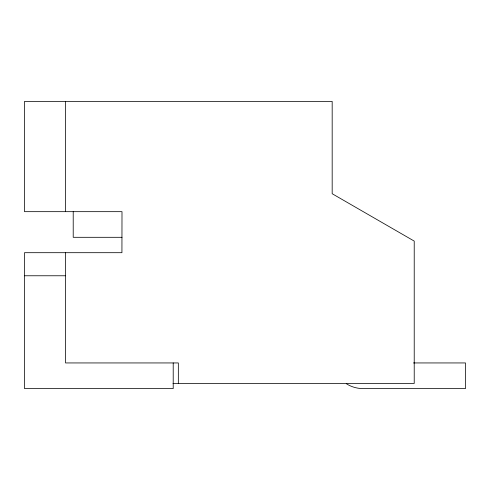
<?xml version="1.0" encoding="UTF-8"?>
<svg xmlns="http://www.w3.org/2000/svg" width="490" height="490" viewBox="0 0 490 490"><rect width="100%" height="100%" fill="white"/><g stroke="black" fill="none" stroke-linecap="round" stroke-linejoin="round"><path stroke-width="0.73" d="M121.998 237.307L73.212 237.307L73.212 211.668M24.5 275.766L65.525 275.766M413.456 362.943L465.5 362.943L465.5 388.582L362.943 388.582A30.766 30.766 0 0 1 346.314 383.701M172.982 383.456L414.221 383.456L414.221 241.092L332.177 193.721L332.177 101.418L24.5 101.418L24.5 211.668L121.998 211.668L121.93 252.693L24.5 252.693L24.5 388.582L173.209 388.582L173.209 362.943M178.336 383.456L178.336 362.943L65.525 362.943L65.525 252.693M65.525 101.418L65.525 211.668"/></g></svg>
